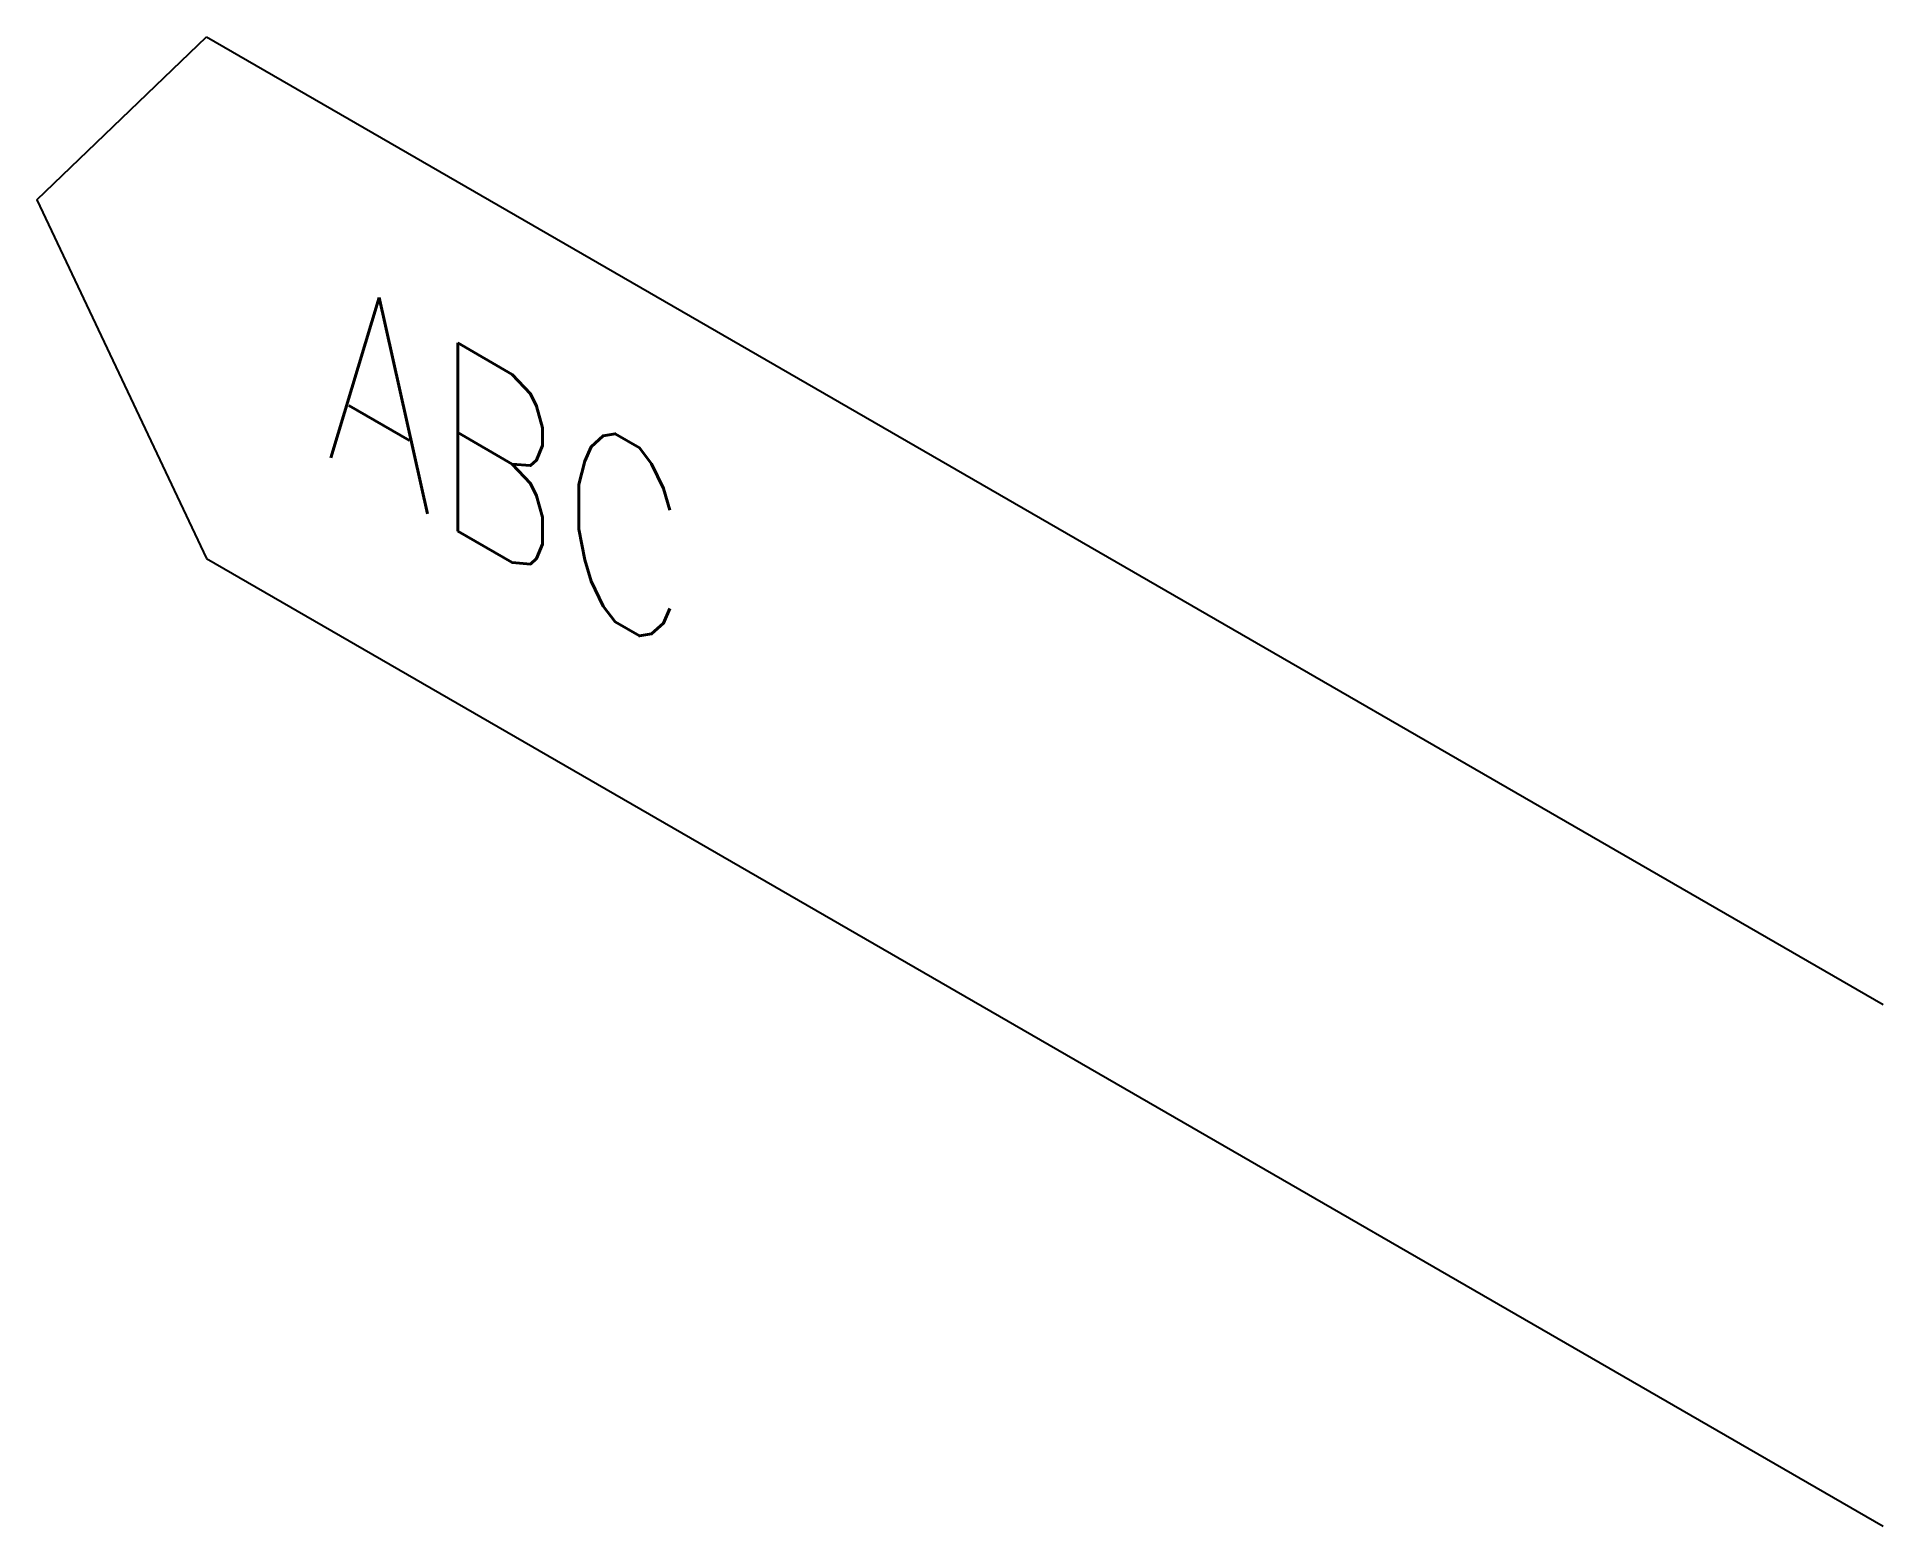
# Model space of a CAD drawing. Header units: millimetres. Extents: x -10122.5 to -10119.67, y -95.12 to -92.84.
import ezdxf

# ---------------------------------------------------------------- set-up
doc = ezdxf.new("R2010")
doc.units = ezdxf.units.MM
doc.layers.add('Tub_iso_símbolos', color=2, linetype='Continuous')
doc.styles.add('r80', font='romans.shx')

msp = doc.modelspace()

# ---------------------------------------------------------------- linework, layer by layer
at = {"layer": 'Tub_iso_símbolos', "color": 1}
for p, q in [((-10122.4977, -93.0891), (-10122.2379, -92.8391)), ((-10122.2379, -92.8391), (-10119.6674, -94.3231)), ((-10122.4977, -93.0891), (-10122.2379, -93.6391)), ((-10122.2379, -93.6391), (-10119.6674, -95.1231))]:
    msp.add_line(p, q, dxfattribs=at)

# ---------------------------------------------------------------- texts
at = {"layer": 'Tub_iso_símbolos', "color": 3, "style": 'r80', "oblique": 330}
msp.add_text('ABC', height=0.25, rotation=329.9999, dxfattribs=at).set_placement((-10122.0565, -93.4793))

doc.saveas('drawing.dxf')
